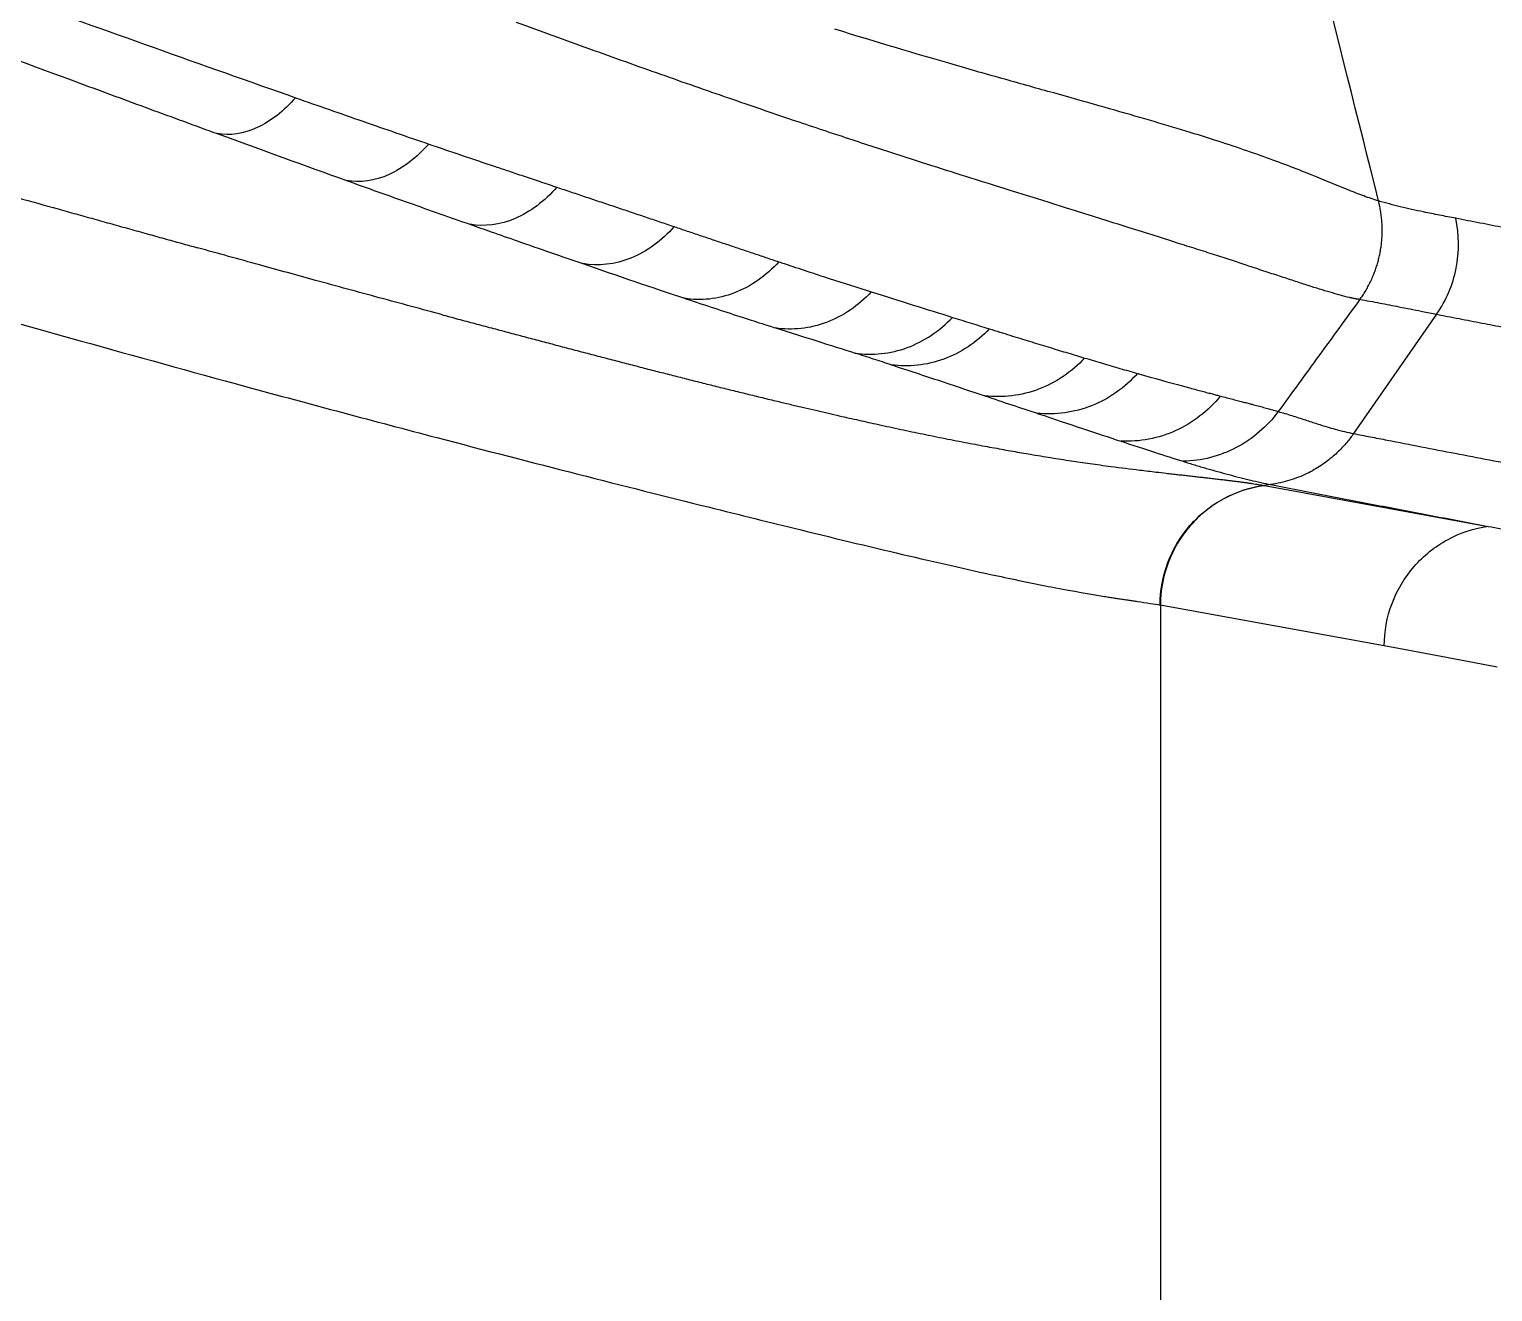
# Model space of a CAD drawing. Extents: x -50 to 28, y -10 to 124.
# Drawn here: x -33.661 to -31.304, y 43.053 to 45.087 of the extents above; entities that cross this region are included whole.
import ezdxf

# ---------------------------------------------------------------- set-up
doc = ezdxf.new("R2010")
doc.units = 0
doc.header["$MEASUREMENT"] = 0
doc.layers.add('GEOMETRY', color=2, linetype='Continuous', lineweight=25)

# ---------------------------------------------------------------- blocks, each defined once
blk = doc.blocks.new('2026 EXCURSION-ENTICE')
at = {"layer": 'GEOMETRY'}
for p, q in [((-19.9125, -34.2996), (-20.0462, -34.4918)), ((-19.9372, -34.2947), (-19.9353, -34.2951)), ((-19.9125, -34.2996), (-19.8949, -34.303)), ((-20.1798, -34.5739), (-20.1903, -34.5754)), ((-20.1903, -34.5754), (-20.1898, -34.5755)), ((-20.1898, -34.5755), (-19.8293, -34.6413)), ((-19.9968, -34.834), (-20.3578, -34.7681)), ((-20.3573, -34.7681), (-20.3573, -37.9017)), ((-19.9653, -34.8399), (-19.9968, -34.834)), ((-19.9567, -34.8415), (-19.9653, -34.8399)), ((-19.8966, -34.8527), (-19.9567, -34.8415)), ((-19.815, -34.868), (-19.8966, -34.8527))]:
    blk.add_line(p, q, dxfattribs=at)
for points, knots in [([(36.6428, -38.9849), (36.6428, -38.9538), (36.6428, -38.9209), (36.6428, -38.8518), (36.6428, -38.8157), (36.6428, -38.7044), (36.6428, -38.6259), (36.6429, -38.4716), (36.6429, -38.3959), (36.6429, -38.2918), (36.6429, -38.2586), (36.6429, -38.196), (36.6429, -38.1665), (36.643, -38.1112), (36.643, -38.0854), (36.643, -38.0366), (36.643, -38.0136), (36.643, -37.9686), (36.643, -37.9463), (36.643, -37.9016), (36.643, -37.8792), (36.643, -37.7674), (36.6431, -37.6779), (36.6431, -37.2302), (36.643, -36.8711), (36.6425, -36.1483), (36.642, -35.7846), (36.6407, -35.0531), (36.6397, -34.6853), (36.6362, -33.5784), (36.6327, -32.8363), (36.6258, -31.7329), (36.6232, -31.3667), (36.6174, -30.6389), (36.6143, -30.2773), (36.6073, -29.5579), (36.6036, -29.2001), (36.5954, -28.4845), (36.5909, -28.1267), (36.5766, -27.0538), (36.5657, -26.3392), (36.5282, -24.1982), (36.497, -22.7741), (36.4381, -20.634), (36.4164, -19.92), (36.3801, -18.8478), (36.3674, -18.4902), (36.3408, -17.775), (36.3267, -17.4174), (36.2972, -16.7019), (36.2818, -16.3439), (36.2492, -15.6276), (36.2321, -15.2693), (36.1961, -14.5528), (36.1772, -14.1946), (36.1373, -13.4788), (36.1163, -13.1213), (36.0491, -12.0493), (35.9987, -11.335), (35.8805, -9.9073), (35.8128, -9.1939), (35.7232, -8.3929), (35.713, -8.3039), (35.6975, -8.1705), (35.6923, -8.1261), (35.6818, -8.0371), (35.6765, -7.9925), (35.665, -7.9028), (35.6586, -7.8577), (35.6448, -7.7684), (35.6373, -7.7241), (35.6214, -7.6359), (35.6129, -7.5919), (35.5946, -7.5036), (35.5849, -7.4593), (35.4923, -7.0621), (35.374, -6.7174), (35.0708, -6.0592), (34.8858, -5.7456), (34.4563, -5.1619), (34.2117, -4.8918), (33.673, -4.4064), (33.379, -4.1911), (32.7534, -3.8241), (32.4219, -3.6725), (31.9069, -3.4974), (31.7324, -3.4478), (31.4674, -3.3867), (31.3785, -3.3686), (31.2447, -3.3449), (31.1999, -3.3375), (31.1102, -3.3239), (31.0652, -3.3177), (30.9981, -3.3092), (30.9757, -3.3065), (30.9311, -3.3012), (30.9089, -3.2986), (30.8644, -3.2933), (30.842, -3.2907), (30.7963, -3.2853), (30.7731, -3.2826), (30.702, -3.2744), (30.6528, -3.2687), (30.5544, -3.2576), (30.5054, -3.2521), (30.4346, -3.2442), (30.4114, -3.2416), (30.3659, -3.2366), (30.3436, -3.2342), (30.2768, -3.2269), (30.2323, -3.2221), (30.0987, -3.2078), (30.0097, -3.1985), (29.208, -3.1159), (28.4943, -3.0535), (27.0663, -2.9444), (26.3519, -2.8976), (25.4585, -2.8452), (25.2798, -2.835), (24.9224, -2.8152), (24.7437, -2.8055), (24.2082, -2.7773), (23.8523, -2.7596), (23.1438, -2.7258), (22.7911, -2.7098), (22.0879, -2.6794), (21.7373, -2.665), (21.0356, -2.6375), (20.6844, -2.6244), (19.9793, -2.5993), (19.6253, -2.5873), (18.9141, -2.5644), (18.5568, -2.5535), (17.8413, -2.5327), (17.4836, -2.5228), (16.41, -2.4947), (15.6939, -2.4779), (14.2607, -2.4478), (13.5436, -2.4345), (12.1094, -2.4109), (11.3923, -2.4007), (9.9589, -2.3829), (9.2426, -2.3754), (8.1688, -2.366), (7.8109, -2.3632), (7.2742, -2.3594), (7.0952, -2.3582), (6.734, -2.3559), (6.5517, -2.3549), (6.1823, -2.3529), (5.9953, -2.3519), (5.6165, -2.3502), (5.4248, -2.3494), (4.8447, -2.3471), (4.4512, -2.3459), (3.8632, -2.3443), (3.6676, -2.3438), (3.2794, -2.343), (3.0868, -2.3426), (2.7059, -2.3419), (2.5177, -2.3416), (2.1461, -2.3411), (1.9627, -2.3408), (1.5999, -2.3404), (1.4204, -2.3403), (1.0624, -2.34), (0.8835, -2.3399), (0.3468, -2.3397), (-0.0111, -2.3396), (-1.0845, -2.3399), (-1.8002, -2.3405), (-3.2315, -2.3427), (-3.9472, -2.3443), (-5.3786, -2.3489), (-6.0943, -2.352), (-7.5257, -2.3608), (-8.2412, -2.3663), (-9.6738, -2.3799), (-10.391, -2.3879), (-11.827, -2.4068), (-12.5458, -2.4177), (-13.983, -2.4426), (-14.7013, -2.4566), (-16.1362, -2.4882), (-16.8526, -2.5057), (-17.7473, -2.5302), (-17.9261, -2.5352), (-18.2839, -2.5455), (-18.4628, -2.5508), (-18.999, -2.5671), (-19.3554, -2.5785), (-20.0636, -2.6022), (-20.4155, -2.6146), (-21.1159, -2.6406), (-21.4645, -2.6541), (-22.1614, -2.6825), (-22.5098, -2.6974), (-23.2094, -2.7289), (-23.5607, -2.7454), (-24.2677, -2.7804), (-24.6234, -2.7989), (-25.1589, -2.8282), (-25.3376, -2.8382), (-25.695, -2.8589), (-25.8737, -2.8696), (-26.4099, -2.9025), (-26.7676, -2.9259), (-27.4834, -2.9761), (-27.8414, -3.0029), (-28.5569, -3.0608), (-28.9143, -3.0919), (-29.4497, -3.1421), (-29.6281, -3.1595), (-29.8954, -3.1866), (-29.9845, -3.1958), (-30.1181, -3.2099), (-30.1626, -3.2146), (-30.2294, -3.2218), (-30.2518, -3.2242), (-30.2974, -3.2291), (-30.3205, -3.2317), (-30.3913, -3.2394), (-30.4403, -3.2448), (-30.5396, -3.2559), (-30.5898, -3.2616), (-30.6878, -3.2727), (-30.7354, -3.2782), (-30.8272, -3.2889), (-30.8713, -3.2941), (-30.938, -3.302), (-30.9602, -3.3046), (-31.0049, -3.3101), (-31.0274, -3.3129), (-31.0947, -3.3217), (-31.1396, -3.3282), (-31.274, -3.3493), (-31.3632, -3.3657), (-31.8068, -3.4586), (-32.154, -3.5691), (-32.8192, -3.8576), (-33.1371, -4.0356), (-33.7306, -4.4522), (-34.0061, -4.6908), (-34.5034, -5.2184), (-34.7251, -5.5074), (-35.1057, -6.1243), (-35.2647, -6.4521), (-35.4513, -6.9629), (-35.5048, -7.1361), (-35.5721, -7.4008), (-35.5923, -7.4898), (-35.6191, -7.6236), (-35.6274, -7.6682), (-35.6391, -7.7352), (-35.6429, -7.7576), (-35.6501, -7.8023), (-35.6536, -7.8248), (-35.6601, -7.8689), (-35.6632, -7.8904), (-35.669, -7.9335), (-35.6718, -7.9552), (-35.6773, -7.9995), (-35.68, -8.022), (-35.6853, -8.0666), (-35.6879, -8.0888), (-35.701, -8.1998), (-35.7113, -8.2888), (-35.7416, -8.5557), (-35.7611, -8.7338), (-35.8548, -9.6244), (-35.9185, -10.3381), (-36.0299, -11.7663), (-36.0776, -12.4807), (-36.163, -13.9102), (-36.2007, -14.6252), (-36.2697, -16.0552), (-36.3009, -16.7704), (-36.3576, -18.2009), (-36.3831, -18.9162), (-36.4295, -20.3451), (-36.4503, -21.0586), (-36.488, -22.4845), (-36.5049, -23.1969), (-36.5351, -24.6223), (-36.5485, -25.3353), (-36.5723, -26.7631), (-36.5827, -27.478), (-36.5939, -28.3724), (-36.5961, -28.5513), (-36.6003, -28.9091), (-36.6023, -29.088), (-36.608, -29.6253), (-36.6116, -29.9845), (-36.618, -30.7077), (-36.621, -31.0717), (-36.6263, -31.8041), (-36.6286, -32.1726), (-36.6349, -33.2816), (-36.6379, -34.0258), (-36.6409, -35.1326), (-36.6416, -35.4999), (-36.6426, -36.2298), (-36.6429, -36.5923), (-36.6431, -37.3131), (-36.6431, -37.6713), (-36.643, -38.0739), (-36.643, -38.1187), (-36.643, -38.2079), (-36.6429, -38.2521), (-36.6429, -38.3384), (-36.6429, -38.3806), (-36.6429, -38.4626), (-36.6429, -38.5024), (-36.6428, -38.6188), (-36.6428, -38.6921), (-36.6428, -38.8373), (-36.6428, -38.9094), (-36.6428, -38.9849)], [0, 0, 0, 0, 0.000488, 0.000488, 0.000977, 0.000977, 0.001953, 0.001953, 0.00293, 0.00293, 0.003418, 0.003418, 0.003906, 0.003906, 0.004395, 0.004395, 0.004883, 0.004883, 0.005371, 0.005371, 0.005859, 0.005859, 0.007813, 0.007813, 0.015625, 0.015625, 0.023438, 0.023438, 0.03125, 0.03125, 0.046875, 0.046875, 0.054688, 0.054688, 0.0625, 0.0625, 0.070313, 0.070313, 0.078125, 0.078125, 0.09375, 0.09375, 0.125, 0.125, 0.140625, 0.140625, 0.148438, 0.148438, 0.15625, 0.15625, 0.164063, 0.164063, 0.171875, 0.171875, 0.179688, 0.179688, 0.1875, 0.1875, 0.203125, 0.203125, 0.21875, 0.21875, 0.220703, 0.220703, 0.22168, 0.22168, 0.222656, 0.222656, 0.223633, 0.223633, 0.224609, 0.224609, 0.225586, 0.225586, 0.226563, 0.226563, 0.234375, 0.234375, 0.242188, 0.242188, 0.25, 0.25, 0.257813, 0.257813, 0.265625, 0.265625, 0.269531, 0.269531, 0.271484, 0.271484, 0.272461, 0.272461, 0.273438, 0.273438, 0.273926, 0.273926, 0.274414, 0.274414, 0.274902, 0.274902, 0.275391, 0.275391, 0.276367, 0.276367, 0.277344, 0.277344, 0.277832, 0.277832, 0.27832, 0.27832, 0.279297, 0.279297, 0.28125, 0.28125, 0.296875, 0.296875, 0.3125, 0.3125, 0.316406, 0.316406, 0.320313, 0.320313, 0.328125, 0.328125, 0.335938, 0.335938, 0.34375, 0.34375, 0.351563, 0.351563, 0.359375, 0.359375, 0.367188, 0.367188, 0.375, 0.375, 0.390625, 0.390625, 0.40625, 0.40625, 0.421875, 0.421875, 0.4375, 0.4375, 0.445313, 0.445313, 0.449219, 0.449219, 0.453125, 0.453125, 0.457031, 0.457031, 0.460938, 0.460938, 0.46875, 0.46875, 0.472656, 0.472656, 0.476563, 0.476563, 0.480469, 0.480469, 0.484375, 0.484375, 0.488281, 0.488281, 0.492188, 0.492188, 0.5, 0.5, 0.515625, 0.515625, 0.53125, 0.53125, 0.546875, 0.546875, 0.5625, 0.5625, 0.578125, 0.578125, 0.59375, 0.59375, 0.609375, 0.609375, 0.625, 0.625, 0.628906, 0.628906, 0.632813, 0.632813, 0.640625, 0.640625, 0.648438, 0.648438, 0.65625, 0.65625, 0.664063, 0.664063, 0.671875, 0.671875, 0.679688, 0.679688, 0.683594, 0.683594, 0.6875, 0.6875, 0.695313, 0.695313, 0.703125, 0.703125, 0.710938, 0.710938, 0.714844, 0.714844, 0.716797, 0.716797, 0.717773, 0.717773, 0.718262, 0.718262, 0.71875, 0.71875, 0.719727, 0.719727, 0.720703, 0.720703, 0.72168, 0.72168, 0.722656, 0.722656, 0.723145, 0.723145, 0.723633, 0.723633, 0.724609, 0.724609, 0.726563, 0.726563, 0.734375, 0.734375, 0.742188, 0.742188, 0.75, 0.75, 0.757813, 0.757813, 0.765625, 0.765625, 0.769531, 0.769531, 0.771484, 0.771484, 0.772461, 0.772461, 0.772949, 0.772949, 0.773438, 0.773438, 0.773926, 0.773926, 0.774414, 0.774414, 0.774902, 0.774902, 0.775391, 0.775391, 0.777344, 0.777344, 0.78125, 0.78125, 0.796875, 0.796875, 0.8125, 0.8125, 0.828125, 0.828125, 0.84375, 0.84375, 0.859375, 0.859375, 0.875, 0.875, 0.890625, 0.890625, 0.90625, 0.90625, 0.921875, 0.921875, 0.925781, 0.925781, 0.929688, 0.929688, 0.9375, 0.9375, 0.945313, 0.945313, 0.953125, 0.953125, 0.96875, 0.96875, 0.976563, 0.976563, 0.984375, 0.984375, 0.992188, 0.992188, 0.993164, 0.993164, 0.994141, 0.994141, 0.995117, 0.995117, 0.996094, 0.996094, 0.998047, 0.998047, 1, 1, 1, 1]), ([(-21.2763, -33.8724), (-21.2958, -33.8653), (-21.3155, -33.8582), (-21.3548, -33.8439), (-21.3743, -33.8367), (-21.394, -33.8295)], [0, 0, 0, 0, 0.5, 0.5, 1, 1, 1, 1]), ([(-21.1619, -33.9133), (-21.1806, -33.9067), (-21.1994, -33.9), (-21.2374, -33.8864), (-21.2568, -33.8794), (-21.2763, -33.8724)], [0, 0, 0, 0, 0.5, 0.5, 1, 1, 1, 1]), ([(-20.529, -33.9432), (-20.5543, -33.9362), (-20.5805, -33.9288), (-20.6351, -33.9135), (-20.6633, -33.9055), (-20.6925, -33.897)], [0, 0, 0, 0, 0.5, 0.5, 1, 1, 1, 1]), ([(-21.7502, -33.9508), (-21.7502, -33.9508), (-21.7688, -33.9723), (-21.8116, -34.0056), (-21.8561, -34.0123), (-21.8764, -34.0086)], [0.028487, 0.028487, 0.028487, 0.028487, 0.028508, 2.402277, 4.776024, 4.776024, 4.776024, 4.776024]), ([(-21.7502, -33.9508), (-21.7136, -33.9637), (-21.6775, -33.9763), (-21.6059, -34.0012), (-21.5706, -34.0134), (-21.5355, -34.0254)], [0, 0, 0, 0, 0.5, 0.5, 1, 1, 1, 1]), ([(-20.7833, -34.0418), (-20.8095, -34.0333), (-20.8365, -34.0244), (-20.892, -34.0061), (-20.9205, -33.9966), (-20.9497, -33.9867)], [0, 0, 0, 0, 0.5, 0.5, 1, 1, 1, 1]), ([(-21.5355, -34.0254), (-21.5546, -34.0472), (-21.599, -34.0815), (-21.6463, -34.0881), (-21.6681, -34.0841)], [0.028958, 0.028958, 0.028958, 0.028958, 2.422953, 4.845906, 4.845906, 4.845906, 4.845906]), ([(-21.5355, -34.0254), (-21.5177, -34.0315), (-21.4999, -34.0376), (-21.4641, -34.0497), (-21.4463, -34.0557), (-21.4286, -34.0616)], [0, 0, 0, 0, 0.5, 0.5, 1, 1, 1, 1]), ([(-21.4286, -34.0616), (-21.4215, -34.064), (-21.4064, -34.0691), (-21.3826, -34.0771), (-21.3566, -34.0858), (-21.3387, -34.0918), (-21.3293, -34.0949)], [0, 0, 0, 0, 0.212199, 0.449691, 0.711968, 1, 1, 1, 1]), ([(-20.006, -34.1171), (-20.0138, -34.1147), (-20.0217, -34.1121), (-20.038, -34.1061), (-20.0464, -34.1028), (-20.0727, -34.0922), (-20.0916, -34.0842), (-20.1129, -34.0756)], [0, 0, 0, 0, 0.25, 0.25, 0.5, 0.5, 1, 1, 1, 1]), ([(-21.3293, -34.0949), (-21.3293, -34.0949), (-21.349, -34.1175), (-21.3955, -34.1525), (-21.446, -34.159), (-21.4693, -34.1547)], [0.029203, 0.029203, 0.029203, 0.029203, 0.029269, 2.462829, 4.896388, 4.896388, 4.896388, 4.896388]), ([(-21.3293, -34.0949), (-21.3215, -34.0976), (-21.3056, -34.1029), (-21.282, -34.1108), (-21.2583, -34.1188), (-21.2345, -34.1267), (-21.2108, -34.1347), (-21.1871, -34.1427), (-21.1635, -34.1507), (-21.148, -34.1559), (-21.1402, -34.1585)], [0, 0, 0, 0, 0.119089, 0.240035, 0.362825, 0.487371, 0.61353, 0.741126, 0.869993, 1, 1, 1, 1]), ([(-20.0012, -34.1854), (-20.001, -34.1827), (-20.0004, -34.1772), (-20.0001, -34.1689), (-20.0001, -34.1604), (-20.0005, -34.1519), (-20.0012, -34.1433), (-20.0024, -34.1346), (-20.0039, -34.1258), (-20.0053, -34.12), (-20.006, -34.1171)], [0, 0, 0, 0, 0.118607, 0.238994, 0.361184, 0.485202, 0.61107, 0.738811, 0.868447, 1, 1, 1, 1]), ([(-22.1325, -34.13), (-22.1229, -34.1327), (-22.1036, -34.1381), (-22.0748, -34.1461), (-22.0461, -34.1541), (-22.0176, -34.1621), (-21.9894, -34.1699), (-21.9617, -34.1776), (-21.9346, -34.1851), (-21.9167, -34.1901), (-21.9078, -34.1926)], [0, 0, 0, 0, 0.12774, 0.255038, 0.382335, 0.509422, 0.63526, 0.758919, 0.880385, 1, 1, 1, 1]), ([(-19.8816, -34.1451), (-19.8903, -34.1434), (-19.8991, -34.1417), (-19.9165, -34.1383), (-19.9251, -34.1366), (-19.9337, -34.1348)], [0, 0, 0, 0, 0.5, 0.5, 1, 1, 1, 1]), ([(-19.5709, -34.2049), (-19.5775, -34.2037), (-19.5838, -34.2025), (-19.5966, -34.2001), (-19.603, -34.1989), (-19.6159, -34.1964), (-19.6224, -34.1952), (-19.6354, -34.1927), (-19.642, -34.1914), (-19.6552, -34.1889), (-19.6617, -34.1877), (-19.6748, -34.1852), (-19.6813, -34.1839), (-19.6941, -34.1814), (-19.7005, -34.1802), (-19.7132, -34.1778), (-19.7195, -34.1766), (-19.7324, -34.1741), (-19.739, -34.1728), (-19.7521, -34.1703), (-19.7587, -34.169), (-19.7717, -34.1665), (-19.7781, -34.1653), (-19.791, -34.1628), (-19.7974, -34.1615), (-19.8102, -34.159), (-19.8166, -34.1578), (-19.8295, -34.1553), (-19.8361, -34.154), (-19.8492, -34.1515), (-19.8558, -34.1502), (-19.8689, -34.1476), (-19.8754, -34.1463), (-19.8816, -34.1451)], [0, 0, 0, 0, 0.0625, 0.0625, 0.125, 0.125, 0.1875, 0.1875, 0.25, 0.25, 0.3125, 0.3125, 0.375, 0.375, 0.4375, 0.4375, 0.5, 0.5, 0.5625, 0.5625, 0.625, 0.625, 0.6875, 0.6875, 0.75, 0.75, 0.8125, 0.8125, 0.875, 0.875, 0.9375, 0.9375, 1, 1, 1, 1]), ([(-21.1402, -34.1585), (-21.1604, -34.1813), (-21.2089, -34.2164), (-21.2625, -34.2226), (-21.2876, -34.2181)], [0.029161, 0.029161, 0.029161, 0.029161, 2.459227, 4.88931, 4.88931, 4.88931, 4.88931]), ([(-21.1402, -34.1585), (-21.1333, -34.1609), (-21.1193, -34.1656), (-21.0986, -34.1726), (-21.0776, -34.1796), (-21.0566, -34.1867), (-21.0354, -34.1938), (-21.0142, -34.2009), (-20.9928, -34.2081), (-20.9787, -34.2128), (-20.9716, -34.2151)], [0, 0, 0, 0, 0.116589, 0.235386, 0.356552, 0.480204, 0.606374, 0.735073, 0.866291, 1, 1, 1, 1]), ([(-20.2148, -34.222), (-20.2188, -34.2207), (-20.227, -34.218), (-20.2397, -34.2138), (-20.2529, -34.2095), (-20.2666, -34.2051), (-20.2807, -34.2005), (-20.2954, -34.1958), (-20.3105, -34.191), (-20.3211, -34.1877), (-20.3264, -34.186)], [0, 0, 0, 0, 0.123642, 0.24767, 0.372085, 0.496888, 0.62208, 0.747661, 0.873634, 1, 1, 1, 1]), ([(-20.0152, -34.2389), (-20.0142, -34.2365), (-20.0122, -34.2316), (-20.0096, -34.2242), (-20.0073, -34.2167), (-20.0053, -34.209), (-20.0036, -34.2012), (-20.0022, -34.1934), (-20.0016, -34.1881), (-20.0012, -34.1854)], [0, 0, 0, 0, 0.1402326, 0.2812866, 0.4231949, 0.5659896, 0.7097018, 0.854362, 1, 1, 1, 1]), ([(-20.9716, -34.2151), (-20.9921, -34.2377), (-21.0418, -34.2724), (-21.0976, -34.2784), (-21.1238, -34.2739)], [0.028872, 0.028872, 0.028872, 0.028872, 2.428675, 4.828498, 4.828498, 4.828498, 4.828498]), ([(-20.9632, -34.218), (-20.9384, -34.2262), (-20.9143, -34.2342), (-20.8676, -34.2494), (-20.8449, -34.2566), (-20.8229, -34.2637)], [0, 0, 0, 0, 0.5, 0.5, 1, 1, 1, 1]), ([(-20.1191, -34.2534), (-20.1225, -34.2523), (-20.1292, -34.2502), (-20.1397, -34.2467), (-20.1508, -34.2431), (-20.1623, -34.2393), (-20.1745, -34.2353), (-20.1872, -34.2311), (-20.2006, -34.2267), (-20.21, -34.2236), (-20.2148, -34.222)], [0, 0, 0, 0, 0.119811, 0.241003, 0.363696, 0.4879, 0.613626, 0.74088, 0.86967, 1, 1, 1, 1]), ([(-20.036, -34.2755), (-20.0345, -34.2735), (-20.0314, -34.2692), (-20.0271, -34.2624), (-20.0229, -34.255), (-20.0189, -34.2472), (-20.0164, -34.2417), (-20.0152, -34.2389)], [0, 0, 0, 0, 0.181357, 0.371924, 0.571819, 0.781147, 1, 1, 1, 1]), ([(-20.8229, -34.2637), (-20.8434, -34.2858), (-20.8934, -34.3198), (-20.9502, -34.3259), (-20.9772, -34.3216)], [0.028368, 0.028368, 0.028368, 0.028368, 2.39239, 4.756317, 4.756317, 4.756317, 4.756317]), ([(-20.0525, -34.2728), (-20.0626, -34.2703), (-20.0731, -34.2674), (-20.0952, -34.2609), (-20.1069, -34.2573), (-20.1191, -34.2534)], [0, 0, 0, 0, 0.5, 0.5, 1, 1, 1, 1]), ([(-20.036, -34.2755), (-20.058, -34.3059), (-20.1019, -34.3662), (-20.1457, -34.4264), (-20.1675, -34.4563)], [0, 0, 0, 0, 0.503366, 1, 1, 1, 1]), ([(-20.036, -34.2755), (-20.036, -34.2756), (-20.0362, -34.2757), (-20.0363, -34.2756), (-20.0367, -34.2757), (-20.0371, -34.2756), (-20.0377, -34.2756), (-20.0383, -34.2755), (-20.039, -34.2754), (-20.0399, -34.2753), (-20.0409, -34.2752), (-20.0419, -34.275), (-20.0431, -34.2748), (-20.0444, -34.2745), (-20.0458, -34.2743), (-20.0473, -34.2739), (-20.049, -34.2736), (-20.0507, -34.2732), (-20.0519, -34.2729), (-20.0525, -34.2728)], [0, 0, 0, 0, 0.003986, 0.014753, 0.032349, 0.056782, 0.088058, 0.126181, 0.171157, 0.222993, 0.281695, 0.347274, 0.41974, 0.499107, 0.585388, 0.6786, 0.778761, 0.885888, 1, 1, 1, 1]), ([(-20.036, -34.2755), (-20.025, -34.2776), (-20.0144, -34.2796), (-19.9935, -34.2836), (-19.9833, -34.2856), (-19.9731, -34.2876)], [0, 0, 0, 0, 0.5, 0.5, 1, 1, 1, 1]), ([(-21.5122, -34.3009), (-21.5032, -34.3033), (-21.4851, -34.3082), (-21.4581, -34.3154), (-21.4314, -34.3225), (-21.405, -34.3295), (-21.3788, -34.3365), (-21.353, -34.3433), (-21.336, -34.3478), (-21.3275, -34.3501)], [0, 0, 0, 0, 0.144646, 0.288545, 0.43209, 0.575489, 0.718122, 0.859508, 1, 1, 1, 1]), ([(-21.0294, -34.3049), (-21.025, -34.3063), (-21.0147, -34.3096), (-20.9973, -34.3152), (-20.9844, -34.3193), (-20.9772, -34.3216)], [0, 0, 0, 0, 0.244386, 0.57779, 1, 1, 1, 1]), ([(-19.8949, -34.303), (-19.8887, -34.3042), (-19.8825, -34.3054), (-19.8701, -34.3078), (-19.864, -34.309), (-19.8456, -34.3126), (-19.8336, -34.3149), (-19.8155, -34.3184), (-19.8094, -34.3196), (-19.7972, -34.322), (-19.7911, -34.3231), (-19.7787, -34.3255), (-19.7725, -34.3267), (-19.7633, -34.3285), (-19.7602, -34.3291), (-19.7541, -34.3303), (-19.7511, -34.3309), (-19.7421, -34.3326), (-19.7361, -34.3337), (-19.7241, -34.336), (-19.7181, -34.3372), (-19.6998, -34.3407), (-19.6874, -34.3431), (-19.6688, -34.3466), (-19.6626, -34.3478), (-19.6503, -34.3502), (-19.6442, -34.3513), (-19.6321, -34.3536), (-19.6261, -34.3548), (-19.614, -34.3571), (-19.608, -34.3582), (-19.6019, -34.3594)], [0, 0, 0, 0, 0.0625, 0.0625, 0.125, 0.125, 0.25, 0.25, 0.3125, 0.3125, 0.375, 0.375, 0.4375, 0.4375, 0.46875, 0.46875, 0.5, 0.5, 0.5625, 0.5625, 0.625, 0.625, 0.75, 0.75, 0.8125, 0.8125, 0.875, 0.875, 0.9375, 0.9375, 1, 1, 1, 1]), ([(-20.6328, -34.3231), (-20.6535, -34.345), (-20.6789, -34.3619), (-20.7336, -34.3819), (-20.7628, -34.3851), (-20.7909, -34.381)], [0, 0, 0, 0, 0.5, 0.5, 1, 1, 1, 1]), ([(-20.6284, -34.3244), (-20.6228, -34.3262), (-20.6117, -34.3296), (-20.5955, -34.3347), (-20.5796, -34.3396), (-20.5642, -34.3443), (-20.5492, -34.3489), (-20.5345, -34.3534), (-20.5202, -34.3578), (-20.5062, -34.362), (-20.4926, -34.3661), (-20.4837, -34.3688), (-20.4793, -34.3701)], [0, 0, 0, 0, 0.102403, 0.204261, 0.305582, 0.406369, 0.506625, 0.606353, 0.705555, 0.80423, 0.902379, 1, 1, 1, 1]), ([(-21.3276, -34.3501), (-21.3184, -34.3525), (-21.3002, -34.3573), (-21.2733, -34.3643), (-21.2468, -34.3712), (-21.2208, -34.378), (-21.1952, -34.3846), (-21.1701, -34.3911), (-21.1536, -34.3953), (-21.1454, -34.3974)], [0, 0, 0, 0, 0.1471445, 0.2927133, 0.4368747, 0.5797086, 0.7212206, 0.8613537, 1, 1, 1, 1]), ([(-20.7909, -34.381), (-20.7955, -34.3795), (-20.8048, -34.3765), (-20.8191, -34.3719), (-20.8337, -34.3671), (-20.8438, -34.3639), (-20.8488, -34.3623)], [0, 0, 0, 0, 0.245847, 0.494304, 0.745701, 1, 1, 1, 1]), ([(-20.4793, -34.3701), (-20.5, -34.3925), (-20.5512, -34.4272), (-20.6112, -34.4345), (-20.6402, -34.431)], [0.028343, 0.028343, 0.028343, 0.028343, 2.390093, 4.751837, 4.751837, 4.751837, 4.751837]), ([(-20.4793, -34.3701), (-20.4746, -34.3715), (-20.465, -34.3744), (-20.4509, -34.3786), (-20.4366, -34.3828), (-20.4224, -34.3869), (-20.4082, -34.391), (-20.3989, -34.3937), (-20.3942, -34.395)], [0, 0, 0, 0, 0.156739, 0.317458, 0.48215, 0.65081, 0.823429, 1, 1, 1, 1]), ([(-21.1454, -34.3974), (-21.1373, -34.3994), (-21.121, -34.4036), (-21.0966, -34.4097), (-21.0721, -34.4159), (-21.0476, -34.4219), (-21.023, -34.428), (-20.9985, -34.434), (-20.9823, -34.4379), (-20.9742, -34.4398)], [0, 0, 0, 0, 0.137834, 0.277603, 0.419198, 0.562466, 0.7072, 0.853148, 1, 1, 1, 1]), ([(-20.3942, -34.395), (-20.4145, -34.4179), (-20.4656, -34.4537), (-20.5264, -34.4623), (-20.5559, -34.4592)], [0.029134, 0.029134, 0.029134, 0.029134, 2.397859, 4.766578, 4.766578, 4.766578, 4.766578]), ([(-21.8308, -34.4158), (-21.778, -34.4302), (-21.7258, -34.4443), (-21.6231, -34.4717), (-21.5725, -34.4852), (-21.5228, -34.4982)], [0, 0, 0, 0, 0.5, 0.5, 1, 1, 1, 1]), ([(-20.2608, -34.4314), (-20.2801, -34.4552), (-20.3297, -34.494), (-20.391, -34.5054), (-20.4211, -34.5041)], [0.028133, 0.028133, 0.028133, 0.028133, 2.370664, 4.713218, 4.713218, 4.713218, 4.713218]), ([(-20.3215, -34.4152), (-20.3176, -34.4163), (-20.3101, -34.4183), (-20.2996, -34.4211), (-20.2901, -34.4237), (-20.2815, -34.4259), (-20.2738, -34.428), (-20.267, -34.4297), (-20.2628, -34.4309), (-20.2608, -34.4314)], [0, 0, 0, 0, 0.179863, 0.347358, 0.502503, 0.64531, 0.775792, 0.893998, 1, 1, 1, 1]), ([(-20.2608, -34.4314), (-20.2572, -34.4323), (-20.2503, -34.4341), (-20.2406, -34.4366), (-20.2317, -34.4389), (-20.2236, -34.441), (-20.2163, -34.443), (-20.2117, -34.4442), (-20.2095, -34.4447)], [0, 0, 0, 0, 0.194393, 0.377905, 0.550401, 0.711695, 0.861608, 1, 1, 1, 1]), ([(-20.9742, -34.4398), (-20.9674, -34.4414), (-20.9539, -34.4447), (-20.9342, -34.4493), (-20.915, -34.4538), (-20.8965, -34.4581), (-20.8845, -34.4609), (-20.8785, -34.4622)], [0, 0, 0, 0, 0.209569, 0.413997, 0.613717, 0.809002, 1, 1, 1, 1]), ([(-20.2095, -34.4447), (-20.2064, -34.4456), (-20.2001, -34.4472), (-20.1913, -34.4496), (-20.1829, -34.4519), (-20.175, -34.4542), (-20.17, -34.4556), (-20.1675, -34.4563)], [0, 0, 0, 0, 0.2094791, 0.4142807, 0.614266, 0.8094462, 1, 1, 1, 1]), ([(-20.8785, -34.4622), (-20.8732, -34.4635), (-20.8625, -34.4659), (-20.8468, -34.4694), (-20.8312, -34.4729), (-20.8209, -34.4752), (-20.8158, -34.4763)], [0, 0, 0, 0, 0.250319, 0.500418, 0.750322, 1, 1, 1, 1]), ([(-20.8158, -34.4763), (-20.8098, -34.4776), (-20.7977, -34.4802), (-20.7798, -34.4841), (-20.762, -34.4879), (-20.7503, -34.4903), (-20.7444, -34.4915)], [0, 0, 0, 0, 0.2476, 0.496931, 0.747814, 1, 1, 1, 1]), ([(-20.1675, -34.4563), (-20.1639, -34.4574), (-20.1565, -34.4595), (-20.1455, -34.4628), (-20.1384, -34.4651), (-20.1348, -34.4663)], [0, 0, 0, 0, 0.321089, 0.654406, 1, 1, 1, 1]), ([(-20.1348, -34.4663), (-20.131, -34.4675), (-20.1208, -34.4708), (-20.111, -34.474), (-20.1048, -34.476)], [0, 0, 0, 0, 0.36417, 1, 1, 1, 1]), ([(-20.1048, -34.476), (-20.0994, -34.4778), (-20.0897, -34.4809), (-20.08, -34.4836), (-20.0758, -34.4848)], [0, 0, 0, 0, 0.557168, 1, 1, 1, 1]), ([(-21.5228, -34.4982), (-21.4445, -34.5188), (-21.3684, -34.5385), (-21.2222, -34.5758), (-21.1521, -34.5935), (-21.0854, -34.6101)], [0, 0, 0, 0, 0.5, 0.5, 1, 1, 1, 1]), ([(-20.7444, -34.4915), (-20.7385, -34.4928), (-20.7265, -34.4952), (-20.7085, -34.4989), (-20.6902, -34.5025), (-20.6781, -34.5049), (-20.6719, -34.5061)], [0, 0, 0, 0, 0.238642, 0.485123, 0.739063, 1, 1, 1, 1]), ([(-20.0462, -34.4918), (-20.0479, -34.4942), (-20.0513, -34.499), (-20.0571, -34.5062), (-20.0637, -34.5136), (-20.071, -34.5212), (-20.0793, -34.5287), (-20.0884, -34.5361), (-20.0985, -34.5433), (-20.1096, -34.5502), (-20.1217, -34.5566), (-20.1348, -34.5623), (-20.1489, -34.5673), (-20.164, -34.5713), (-20.1744, -34.573), (-20.1798, -34.5739)], [0, 0, 0, 0, 0.053247, 0.110438, 0.171576, 0.236661, 0.305693, 0.378672, 0.455597, 0.536468, 0.621284, 0.710045, 0.802751, 0.899402, 1, 1, 1, 1]), ([(-20.0758, -34.4848), (-20.0708, -34.4862), (-20.0611, -34.4888), (-20.0511, -34.4908), (-20.0462, -34.4918)], [0, 0, 0, 0, 0.512774, 1, 1, 1, 1]), ([(-20.0462, -34.4918), (-20.0418, -34.4927), (-20.0374, -34.4936), (-20.0284, -34.4953), (-20.0238, -34.4962), (-20.0102, -34.4989), (-20.0011, -34.5006), (-19.9737, -34.506), (-19.9555, -34.5095), (-19.9007, -34.5201), (-19.8641, -34.5272), (-19.7906, -34.5412), (-19.7538, -34.5482), (-19.6985, -34.5587), (-19.68, -34.5622), (-19.6523, -34.5674), (-19.6384, -34.57), (-19.6222, -34.5731), (-19.6141, -34.5746), (-19.6106, -34.5752), (-19.6083, -34.5757), (-19.6071, -34.5759), (-19.606, -34.5761)], [0, 0, 0, 0, 0.03125, 0.03125, 0.0625, 0.0625, 0.125, 0.125, 0.25, 0.25, 0.5, 0.5, 0.75, 0.75, 0.875, 0.875, 0.9375, 0.96875, 0.984375, 0.992187, 0.992187, 1, 1, 1, 1]), ([(-20.6719, -34.5061), (-20.6665, -34.5071), (-20.6558, -34.5091), (-20.6401, -34.5121), (-20.6247, -34.5149), (-20.6097, -34.5177), (-20.595, -34.5203), (-20.5806, -34.5228), (-20.5712, -34.5244), (-20.5665, -34.5252)], [0, 0, 0, 0, 0.145662, 0.290147, 0.433666, 0.576357, 0.718299, 0.859519, 1, 1, 1, 1]), ([(-20.5665, -34.5252), (-20.5611, -34.5261), (-20.55, -34.5279), (-20.5336, -34.5306), (-20.5171, -34.5332), (-20.5063, -34.5349), (-20.5008, -34.5357)], [0, 0, 0, 0, 0.239542, 0.486125, 0.739673, 1, 1, 1, 1]), ([(-20.5008, -34.5357), (-20.496, -34.5364), (-20.4859, -34.538), (-20.4704, -34.5402), (-20.4538, -34.5425), (-20.4427, -34.544), (-20.437, -34.5448)], [0, 0, 0, 0, 0.215101, 0.453634, 0.715335, 1, 1, 1, 1]), ([(-20.3209, -34.5365), (-20.3145, -34.5386), (-20.3082, -34.5405), (-20.2957, -34.5443), (-20.2895, -34.5461), (-20.2711, -34.5514), (-20.2591, -34.5547), (-20.2354, -34.5611), (-20.2237, -34.5641), (-20.2011, -34.5695), (-20.1902, -34.5719), (-20.1798, -34.5739)], [0, 0, 0, 0, 0.125, 0.125, 0.25, 0.25, 0.5, 0.5, 0.75, 0.75, 1, 1, 1, 1]), ([(-20.3481, -34.5556), (-20.3449, -34.556), (-20.3384, -34.5567), (-20.3291, -34.5578), (-20.32, -34.5588), (-20.3142, -34.5595), (-20.3113, -34.5598)], [0, 0, 0, 0, 0.248949, 0.498536, 0.748857, 1, 1, 1, 1]), ([(-20.3113, -34.5598), (-20.3082, -34.5602), (-20.3023, -34.5609), (-20.2938, -34.5618), (-20.2858, -34.5627), (-20.2808, -34.5633), (-20.2783, -34.5636)], [0, 0, 0, 0, 0.2604945, 0.513974, 0.7604714, 1, 1, 1, 1]), ([(-20.2783, -34.5636), (-20.2754, -34.564), (-20.2694, -34.5646), (-20.2611, -34.5656), (-20.2532, -34.5665), (-20.2458, -34.5674), (-20.2389, -34.5683), (-20.2324, -34.5691), (-20.2284, -34.5696), (-20.2264, -34.5699)], [0, 0, 0, 0, 0.150291, 0.298128, 0.443504, 0.586404, 0.726807, 0.864683, 1, 1, 1, 1]), ([(-20.2264, -34.5699), (-20.2244, -34.5701), (-20.2203, -34.5707), (-20.2146, -34.5715), (-20.2092, -34.5723), (-20.2041, -34.5731), (-20.1992, -34.5738), (-20.1946, -34.5746), (-20.1918, -34.5751), (-20.1903, -34.5753)], [0, 0, 0, 0, 0.141437, 0.283409, 0.425885, 0.568828, 0.712194, 0.855937, 1, 1, 1, 1]), ([(-20.1798, -34.5739), (-20.1508, -34.5796), (-20.1215, -34.5853), (-20.0627, -34.5967), (-20.0332, -34.6024), (-19.9892, -34.6108), (-19.9746, -34.6136), (-19.9454, -34.6192), (-19.9309, -34.622), (-19.9019, -34.6275), (-19.8874, -34.6302), (-19.8585, -34.6357), (-19.844, -34.6385), (-19.8293, -34.6413)], [0, 0, 0, 0, 0.25, 0.25, 0.5, 0.5, 0.625, 0.625, 0.75, 0.75, 0.875, 0.875, 1, 1, 1, 1]), ([(-20.3578, -34.7681), (-20.3577, -34.7448), (-20.3535, -34.7215), (-20.3371, -34.678), (-20.325, -34.6577), (-20.2946, -34.6226), (-20.2762, -34.6079), (-20.2355, -34.5858), (-20.2132, -34.5785), (-20.1903, -34.5753)], [0, 0, 0, 0, 0.25, 0.25, 0.5, 0.5, 0.75, 0.75, 1, 1, 1, 1]), ([(-20.1898, -34.5754), (-20.2127, -34.5786), (-20.235, -34.5859), (-20.2757, -34.608), (-20.2941, -34.6227), (-20.3245, -34.6578), (-20.3366, -34.6781), (-20.353, -34.7216), (-20.3572, -34.7449), (-20.3573, -34.7682)], [0, 0, 0, 0, 0.25, 0.25, 0.5, 0.5, 0.75, 0.75, 1, 1, 1, 1]), ([(-19.9969, -34.834), (-19.9968, -34.8107), (-19.9925, -34.7874), (-19.9761, -34.7439), (-19.964, -34.7236), (-19.9335, -34.6886), (-19.9152, -34.6738), (-19.8745, -34.6517), (-19.8522, -34.6444), (-19.8293, -34.6412)], [0, 0, 0, 0, 0.25, 0.25, 0.5, 0.5, 0.75, 0.75, 1, 1, 1, 1]), ([(-19.8293, -34.6413), (-19.8156, -34.6438), (-19.8017, -34.6463), (-19.7735, -34.6515), (-19.7592, -34.6542), (-19.7296, -34.6596), (-19.7144, -34.6624), (-19.6827, -34.6682), (-19.6661, -34.6712), (-19.6486, -34.6744)], [0, 0, 0, 0, 0.25, 0.25, 0.5, 0.5, 0.75, 0.75, 1, 1, 1, 1]), ([(-20.9381, -34.6466), (-20.8754, -34.6619), (-20.8167, -34.6761), (-20.7083, -34.7015), (-20.6586, -34.7128), (-20.6139, -34.7223)], [0, 0, 0, 0, 0.5, 0.5, 1, 1, 1, 1]), ([(-20.4473, -34.7542), (-20.4445, -34.7546), (-20.439, -34.7555), (-20.431, -34.7568), (-20.4233, -34.758), (-20.4157, -34.7591), (-20.4084, -34.7602), (-20.4014, -34.7613), (-20.3969, -34.7619), (-20.3947, -34.7622)], [0, 0, 0, 0, 0.136583, 0.27526, 0.416031, 0.558893, 0.703845, 0.850882, 1, 1, 1, 1])]:
    blk.add_open_spline(points, degree=3, knots=knots, dxfattribs=at)
for points in [[(-20.006, -34.1171), (-20.1392, -33.5849), (-20.2722, -33.0513), (-20.4052, -32.5163)], [(-22.2127, -33.7862), (-22.0539, -33.8429), (-21.8991, -33.8984), (-21.7502, -33.9508)], [(-22.3272, -33.8427), (-22.25, -33.8711), (-22.1729, -33.8996), (-22.0975, -33.9273)], [(-20.6925, -33.897), (-20.7515, -33.88), (-20.8147, -33.8612), (-20.8814, -33.8405)], [(-21.0525, -33.9515), (-21.0882, -33.9392), (-21.1248, -33.9264), (-21.1619, -33.9133)], [(-22.0975, -33.9273), (-22.0597, -33.9413), (-22.0224, -33.955), (-21.9855, -33.9686)], [(-20.9497, -33.9867), (-20.9828, -33.9755), (-21.0172, -33.9638), (-21.0525, -33.9515)], [(-20.3903, -33.9826), (-20.4323, -33.9704), (-20.4786, -33.9574), (-20.529, -33.9432)], [(-21.9855, -33.9686), (-21.9486, -33.9821), (-21.9122, -33.9955), (-21.8764, -34.0086)], [(-20.2765, -34.017), (-20.3105, -34.0062), (-20.3483, -33.9948), (-20.3903, -33.9826)], [(-21.8764, -34.0086), (-21.8048, -34.0347), (-21.7357, -34.0599), (-21.6681, -34.0841)], [(-20.1865, -34.0475), (-20.2132, -34.0378), (-20.243, -34.0277), (-20.2765, -34.017)], [(-20.6552, -34.0826), (-20.6957, -34.0699), (-20.7383, -34.0563), (-20.7833, -34.0418)], [(-20.1129, -34.0756), (-20.1346, -34.0668), (-20.1589, -34.0574), (-20.1865, -34.0475)], [(-21.6681, -34.0841), (-21.6343, -34.0963), (-21.6004, -34.1084), (-21.5671, -34.1202)], [(-20.4877, -34.1351), (-20.5382, -34.1191), (-20.5942, -34.1017), (-20.6552, -34.0826)], [(-22.1977, -34.1118), (-22.1759, -34.1179), (-22.1542, -34.1239), (-22.1325, -34.13)], [(-21.5671, -34.1202), (-21.5337, -34.132), (-21.5009, -34.1436), (-21.4693, -34.1547)], [(-19.971, -34.1264), (-19.9825, -34.1236), (-19.9942, -34.1205), (-20.006, -34.1171)], [(-20.4078, -34.1603), (-20.4328, -34.1523), (-20.4594, -34.1439), (-20.4877, -34.1351)], [(-19.9337, -34.1348), (-19.9461, -34.1322), (-19.9585, -34.1295), (-19.971, -34.1264)], [(-19.9125, -34.2996), (-19.8971, -34.2774), (-19.8755, -34.2267), (-19.8759, -34.1715), (-19.8816, -34.1451)], [(-21.4693, -34.1547), (-21.4578, -34.1588), (-21.4464, -34.1628), (-21.435, -34.1667)], [(-21.435, -34.1667), (-21.4209, -34.1717), (-21.4069, -34.1766), (-21.393, -34.1814)], [(-20.3264, -34.186), (-20.3515, -34.1779), (-20.3786, -34.1694), (-20.4078, -34.1603)], [(-21.8083, -34.2201), (-21.8412, -34.211), (-21.8744, -34.2018), (-21.9078, -34.1926)], [(-21.393, -34.1814), (-21.3569, -34.1941), (-21.3217, -34.2063), (-21.2876, -34.2181)], [(-21.7178, -34.245), (-21.7478, -34.2368), (-21.7779, -34.2285), (-21.8083, -34.2201)], [(-21.2876, -34.2181), (-21.2299, -34.238), (-21.1756, -34.2566), (-21.1238, -34.2739)], [(-20.9716, -34.2151), (-20.9688, -34.2161), (-20.966, -34.217), (-20.9632, -34.218)], [(-21.6152, -34.2731), (-21.6491, -34.2638), (-21.6833, -34.2545), (-21.7178, -34.245)], [(-20.8229, -34.2637), (-20.7764, -34.2782), (-20.7328, -34.2917), (-20.6921, -34.3046)], [(-22.3114, -34.2819), (-22.2395, -34.3022), (-22.1679, -34.3224), (-22.097, -34.3422)], [(-21.5122, -34.3009), (-21.5462, -34.2917), (-21.5805, -34.2825), (-21.6152, -34.2731)], [(-21.1238, -34.2739), (-21.1211, -34.2748), (-21.1183, -34.2757), (-21.1155, -34.2766)], [(-21.1155, -34.2766), (-21.0859, -34.2865), (-21.0571, -34.2959), (-21.0294, -34.3049)], [(-19.9731, -34.2876), (-19.9611, -34.29), (-19.9492, -34.2923), (-19.9372, -34.2947)], [(-20.8488, -34.3623), (-20.8212, -34.3664), (-20.7632, -34.3602), (-20.7127, -34.3265), (-20.692, -34.3046)], [(-20.6921, -34.3046), (-20.6716, -34.311), (-20.6518, -34.3171), (-20.6328, -34.3231)], [(-19.9353, -34.2951), (-19.9277, -34.2966), (-19.9201, -34.2981), (-19.9125, -34.2996)], [(-20.9772, -34.3216), (-20.9312, -34.3361), (-20.8888, -34.3494), (-20.8488, -34.3623)], [(-20.6328, -34.3231), (-20.6313, -34.3235), (-20.6298, -34.324), (-20.6284, -34.3244)], [(-22.097, -34.3422), (-22.007, -34.3674), (-21.9181, -34.392), (-21.8308, -34.4158)], [(-20.7909, -34.381), (-20.7894, -34.3815), (-20.788, -34.382), (-20.7866, -34.3824)], [(-20.7866, -34.3824), (-20.7586, -34.3916), (-20.7321, -34.4003), (-20.7069, -34.4087)], [(-20.7069, -34.4087), (-20.6836, -34.4164), (-20.6614, -34.4239), (-20.6402, -34.431)], [(-20.3942, -34.395), (-20.3936, -34.3952), (-20.393, -34.3954), (-20.3923, -34.3956)], [(-20.3923, -34.3956), (-20.367, -34.4027), (-20.3434, -34.4093), (-20.3215, -34.4152)], [(-20.6402, -34.431), (-20.61, -34.4411), (-20.5818, -34.4505), (-20.5559, -34.4592)], [(-20.5559, -34.4592), (-20.5553, -34.4594), (-20.5547, -34.4596), (-20.5541, -34.4598)], [(-20.5541, -34.4598), (-20.5286, -34.4683), (-20.5049, -34.4763), (-20.4828, -34.4836)], [(-20.1675, -34.4563), (-20.1853, -34.4805), (-20.2319, -34.5207), (-20.2912, -34.5359), (-20.3209, -34.5365)], [(-20.4828, -34.4836), (-20.4607, -34.491), (-20.4402, -34.4978), (-20.4211, -34.5041)], [(-20.4211, -34.5041), (-20.4017, -34.5105), (-20.3837, -34.5163), (-20.367, -34.5217)], [(-20.367, -34.5217), (-20.3505, -34.5271), (-20.3351, -34.532), (-20.3209, -34.5365)], [(-20.437, -34.5448), (-20.4208, -34.5469), (-20.4054, -34.5488), (-20.3906, -34.5506)], [(-20.3906, -34.5506), (-20.3815, -34.5517), (-20.3727, -34.5528), (-20.364, -34.5538)], [(-20.364, -34.5538), (-20.3586, -34.5544), (-20.3533, -34.555), (-20.3481, -34.5556)], [(-21.0854, -34.6101), (-21.0342, -34.6229), (-20.9851, -34.6351), (-20.9381, -34.6466)], [(-20.6139, -34.7223), (-20.5829, -34.729), (-20.5543, -34.7348), (-20.5282, -34.7399)], [(-20.5282, -34.7399), (-20.4977, -34.7457), (-20.4707, -34.7504), (-20.4473, -34.7542)], [(-20.3947, -34.7622), (-20.3793, -34.7645), (-20.367, -34.7663), (-20.3578, -34.7681)]]:
    blk.add_open_spline(points, degree=3, dxfattribs=at)

msp = doc.modelspace()

# ---------------------------------------------------------------- block references
msp.add_blockref('2026 EXCURSION-ENTICE', (-11.4819, 78.9272))

doc.saveas('drawing.dxf')
